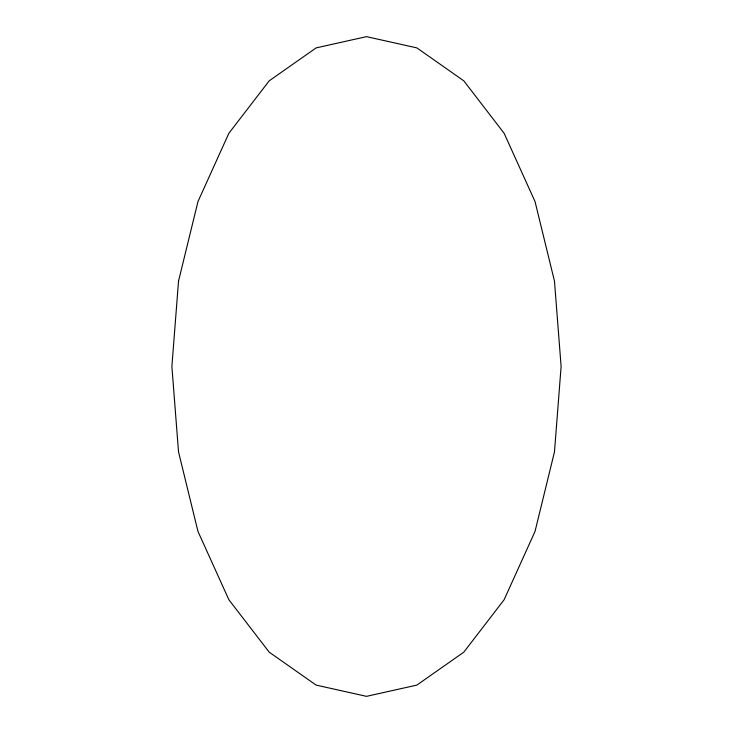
<?xml version="1.0" encoding="UTF-8"?>
<svg xmlns="http://www.w3.org/2000/svg" width="733" height="733" viewBox="0 0 733 733"><rect width="100%" height="100%" fill="white"/><g stroke="black" fill="none" stroke-linecap="round" stroke-linejoin="round"><path stroke-width="1.1" d="M178.522 281.133L171.888 366.5L178.522 451.867L197.965 531.425L228.888 599.741L269.194 652.159L316.134 685.108L366.5 696.35L416.866 685.108L463.806 652.159L504.112 599.741L535.035 531.425L554.478 451.867L561.111 366.5L554.478 281.133L535.035 201.575L504.112 133.259L463.806 80.841L416.866 47.892L366.5 36.65L316.134 47.892L269.194 80.841L228.888 133.259L197.965 201.575L178.522 281.133"/></g></svg>
